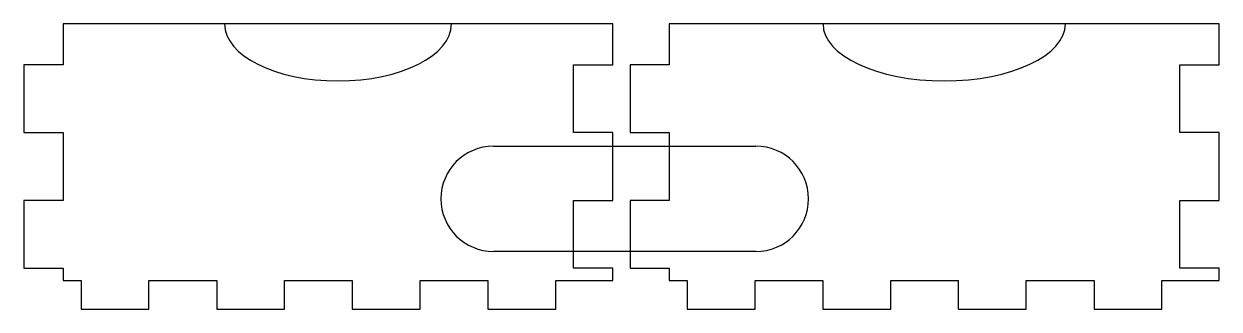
# Model space of a CAD drawing. Header units: inches. Extents: x 0 to 209, y 56 to 106.
import ezdxf

# ---------------------------------------------------------------- set-up
doc = ezdxf.new("R2010")
doc.units = ezdxf.units.IN
doc.header["$MEASUREMENT"] = 0
doc.layers.add('side0_outsideCutPath', color=7, linetype='Continuous')
doc.layers.add('side2_outsideCutPath', color=7, linetype='Continuous')

msp = doc.modelspace()

# ---------------------------------------------------------------- linework, layer by layer
at = {"linetype": 'Continuous'}
for p, q in [((82.26, 84.55), (128.22, 84.55)), ((128.22, 66.11), (82.26, 66.11)), ((151.82, 61), (163.7, 61)), ((163.7, 56), (163.7, 61))]:
    msp.add_line(p, q, dxfattribs=at)
for centre, start, end in [((82.26, 75.33), 90, 270), ((128.22, 75.33), 270, 90)]:
    msp.add_arc(centre, 9.22, start, end, dxfattribs=at)
for centre, major_axis, ratio in [((55.03, 106), (19.88, 0), 0.503145), ((161.2, 106), (21.23, 0), 0.471007)]:
    msp.add_ellipse(centre, major_axis=major_axis, ratio=ratio, start_param=3.141593, end_param=6.283185, dxfattribs=at)
at = {"layer": 'side0_outsideCutPath'}
for p, q in [((6.88, 106), (6.88, 98.81)), ((103.17, 106), (6.88, 106)), ((103.17, 98.81), (103.17, 106)), ((6.88, 98.81), (0, 98.81)), ((0, 98.81), (0, 86.94)), ((96.29, 86.94), (96.29, 98.81)), ((96.29, 98.81), (103.17, 98.81)), ((0, 86.94), (6.88, 86.94)), ((6.88, 86.94), (6.88, 75.06)), ((103.17, 86.94), (96.29, 86.94)), ((103.17, 75.06), (103.17, 86.94)), ((6.88, 75.06), (0, 75.06)), ((0, 75.06), (0, 63.19)), ((96.29, 63.19), (96.29, 75.06)), ((96.29, 75.06), (103.17, 75.06)), ((0, 63.19), (6.88, 63.19)), ((6.88, 63.19), (6.88, 61)), ((103.17, 63.19), (96.29, 63.19)), ((103.17, 61), (103.17, 63.19)), ((6.88, 61), (10.02, 61)), ((10.02, 61), (10.02, 56)), ((21.9, 56), (21.9, 61)), ((21.9, 61), (33.77, 61)), ((33.77, 61), (33.77, 56)), ((45.65, 56), (45.65, 61)), ((45.65, 61), (57.52, 61)), ((57.52, 61), (57.52, 56)), ((69.4, 56), (69.4, 61)), ((69.4, 61), (81.27, 61)), ((81.27, 61), (81.27, 56)), ((93.15, 56), (93.15, 61)), ((93.15, 61), (103.17, 61)), ((10.02, 56), (21.9, 56)), ((33.77, 56), (45.65, 56)), ((57.52, 56), (69.4, 56)), ((81.27, 56), (93.15, 56))]:
    msp.add_line(p, q, dxfattribs=at)
at = {"layer": 'side2_outsideCutPath'}
for p, q in [((113.05, 106), (113.05, 98.81)), ((209.35, 106), (113.05, 106)), ((209.35, 98.81), (209.35, 106)), ((113.05, 98.81), (106.17, 98.81)), ((106.17, 98.81), (106.17, 86.94)), ((202.46, 86.94), (202.46, 98.81)), ((202.46, 98.81), (209.35, 98.81)), ((106.17, 86.94), (113.05, 86.94)), ((113.05, 86.94), (113.05, 75.06)), ((209.35, 86.94), (202.46, 86.94)), ((209.35, 75.06), (209.35, 86.94)), ((113.05, 75.06), (106.17, 75.06)), ((106.17, 75.06), (106.17, 63.19)), ((202.46, 63.19), (202.46, 75.06)), ((202.46, 75.06), (209.35, 75.06)), ((106.17, 63.19), (113.05, 63.19)), ((113.05, 63.19), (113.05, 61)), ((209.35, 63.19), (202.46, 63.19)), ((209.35, 61), (209.35, 63.19)), ((113.05, 61), (116.2, 61)), ((116.2, 61), (116.2, 56)), ((128.07, 56), (128.07, 61)), ((128.07, 61), (139.95, 61)), ((139.95, 61), (139.95, 56)), ((151.82, 56), (151.82, 61)), ((175.57, 56), (175.57, 61)), ((175.57, 61), (187.45, 61)), ((187.45, 61), (187.45, 56)), ((199.32, 56), (199.32, 61)), ((199.32, 61), (209.35, 61)), ((116.2, 56), (128.07, 56)), ((139.95, 56), (151.82, 56)), ((163.7, 56), (175.57, 56)), ((187.45, 56), (199.32, 56))]:
    msp.add_line(p, q, dxfattribs=at)

doc.saveas('drawing.dxf')
